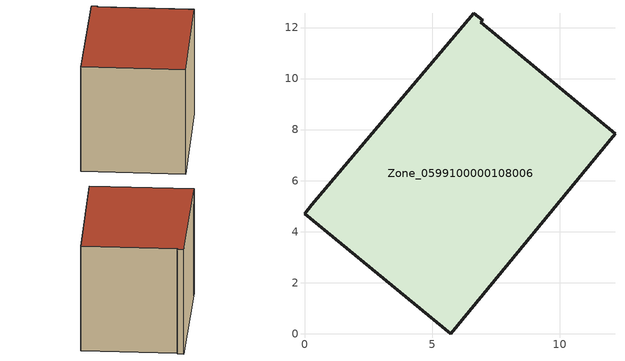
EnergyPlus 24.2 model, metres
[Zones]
Zone_0599100000108006
 floor ground (C_G): 12.16,7.84 5.73,0 0,4.7 0.29,5.06 6.64,12.56 6.99,12.28 6.9,12.2 z0
 wall outside (C_F): 5.73,0 12.16,7.84 6.9,12.2 6.99,12.28 6.64,12.56 0.29,5.06 0,4.7 5.73,0 z0:8.1
 roof outside (C_R): 12.16,7.84 6.9,12.2 6.99,12.28 6.64,12.56 0.29,5.06 0,4.7 5.73,0 z8.1
[BUILDING]
Pand.0599100000108006: North Axis=0; Terrain=City; Loads Convergence Tolerance Value=0.04; Temperature Convergence Tolerance Value=0.4; Solar Distribution=FullExterior; Maximum Number of Warmup Days=25; Minimum Number of Warmup Days=1
[Site:Location]
Rotterdam.The.Hague.AP_ZH_NLD Design_Conditions: Latitude=51.96; Longitude=4.45; Time Zone=1; Elevation=-4.5
[SITE:GROUNDTEMPERATURE:BUILDINGSURFACE]
18, 18, 18, 18, 18, 18, 18, 18, 18, 18, 18, 18
[MATERIAL] Thermal Absorptance=0.9; Solar Absorptance=0.7; Visible Absorptance=0.7
Name | Roughness | Thickness | Conductivity | Density | Specific Heat
G.TI.1965-1974 | MediumSmooth | 0.15 | 0.882353 | 540 | 1210
F.TI.1965-1974 | Rough | 0.3 | 0.697674 | 1920 | 840
R.TI.1965-1974 | MediumRough | 0.2 | 0.232558 | 1500 | 1000
[CONSTRUCTION]
C_G: G.TI.1965-1974
C_F: F.TI.1965-1974
C_R: R.TI.1965-1974
[ZONE]
Zone_0599100000108006: Type=1; Multiplier=1; Ceiling Height=Autocalculate; Volume=Autocalculate; Floor Area=autocalculate; Part of Total Floor Area=Yes
[ZONEINFILTRATION:DESIGNFLOWRATE]
Infil_Zone_0599100000108006: Zone or ZoneList or Space or SpaceList=Zone_0599100000108006; Schedule=AlwaysOn; Design Flow Rate Calculation Method=Flow/Area; Flow Rate per Floor Area=0.003; Constant Term Coefficient=1; Temperature Term Coefficient=0; Velocity Term Coefficient=0; Velocity Squared Term Coefficient=0
[HVACTEMPLATE:ZONE:IDEALLOADSAIRSYSTEM]
Zone_0599100000108006: Maximum Heating Supply Air Temperature=50; Minimum Cooling Supply Air Temperature=13; Maximum Heating Supply Air Humidity Ratio=0.0156; Minimum Cooling Supply Air Humidity Ratio=0.0077; Heating Limit=NoLimit; Cooling Limit=NoLimit; Dehumidification Control Type=ConstantSensibleHeatRatio; Cooling Sensible Heat Ratio=0.7; Dehumidification Setpoint=60; Humidification Control Type=None; Humidification Setpoint=30; Outdoor Air Method=None; Outdoor Air Flow Rate per Person=0.00944; Outdoor Air Flow Rate per Zone Floor Area=0; Outdoor Air Flow Rate per Zone=0; Demand Controlled Ventilation Type=None; Outdoor Air Economizer Type=NoEconomizer; Heat Recovery Type=None; Sensible Heat Recovery Effectiveness=0.7; Latent Heat Recovery Effectiveness=0.65
[ZONECONTROL:THERMOSTAT]
ThermostatControl_Zone_0599100000108006: Zone or ZoneList=Zone_0599100000108006; Control Type Schedule=DualSetpointControlType; Control 1=Thermostat_Zone_0599100000108006; Temperature Difference Between Cutout And Setpoint=0
[THERMOSTATSETPOINT:DUALSETPOINT]
Thermostat_Zone_0599100000108006: Heating Setpoint Temperature Schedule=HeatingSetpoint_Zone_0599100000108006; Cooling Setpoint Temperature Schedule=CoolingSetpoint_Zone_0599100000108006
[SCHEDULE:COMPACT]
HeatingSetpoint_Zone_0599100000108006: Through: 12/31, For: AllDays, Until: 24:00, 21
CoolingSetpoint_Zone_0599100000108006: Through: 12/31, For: AllDays, Until: 24:00, 24
DualSetpointControlType: Through: 12/31, For: AllDays, Until: 24:00, 4
AlwaysOn: Through: 12/31, For: AllDays, Until: 24:00, 1
